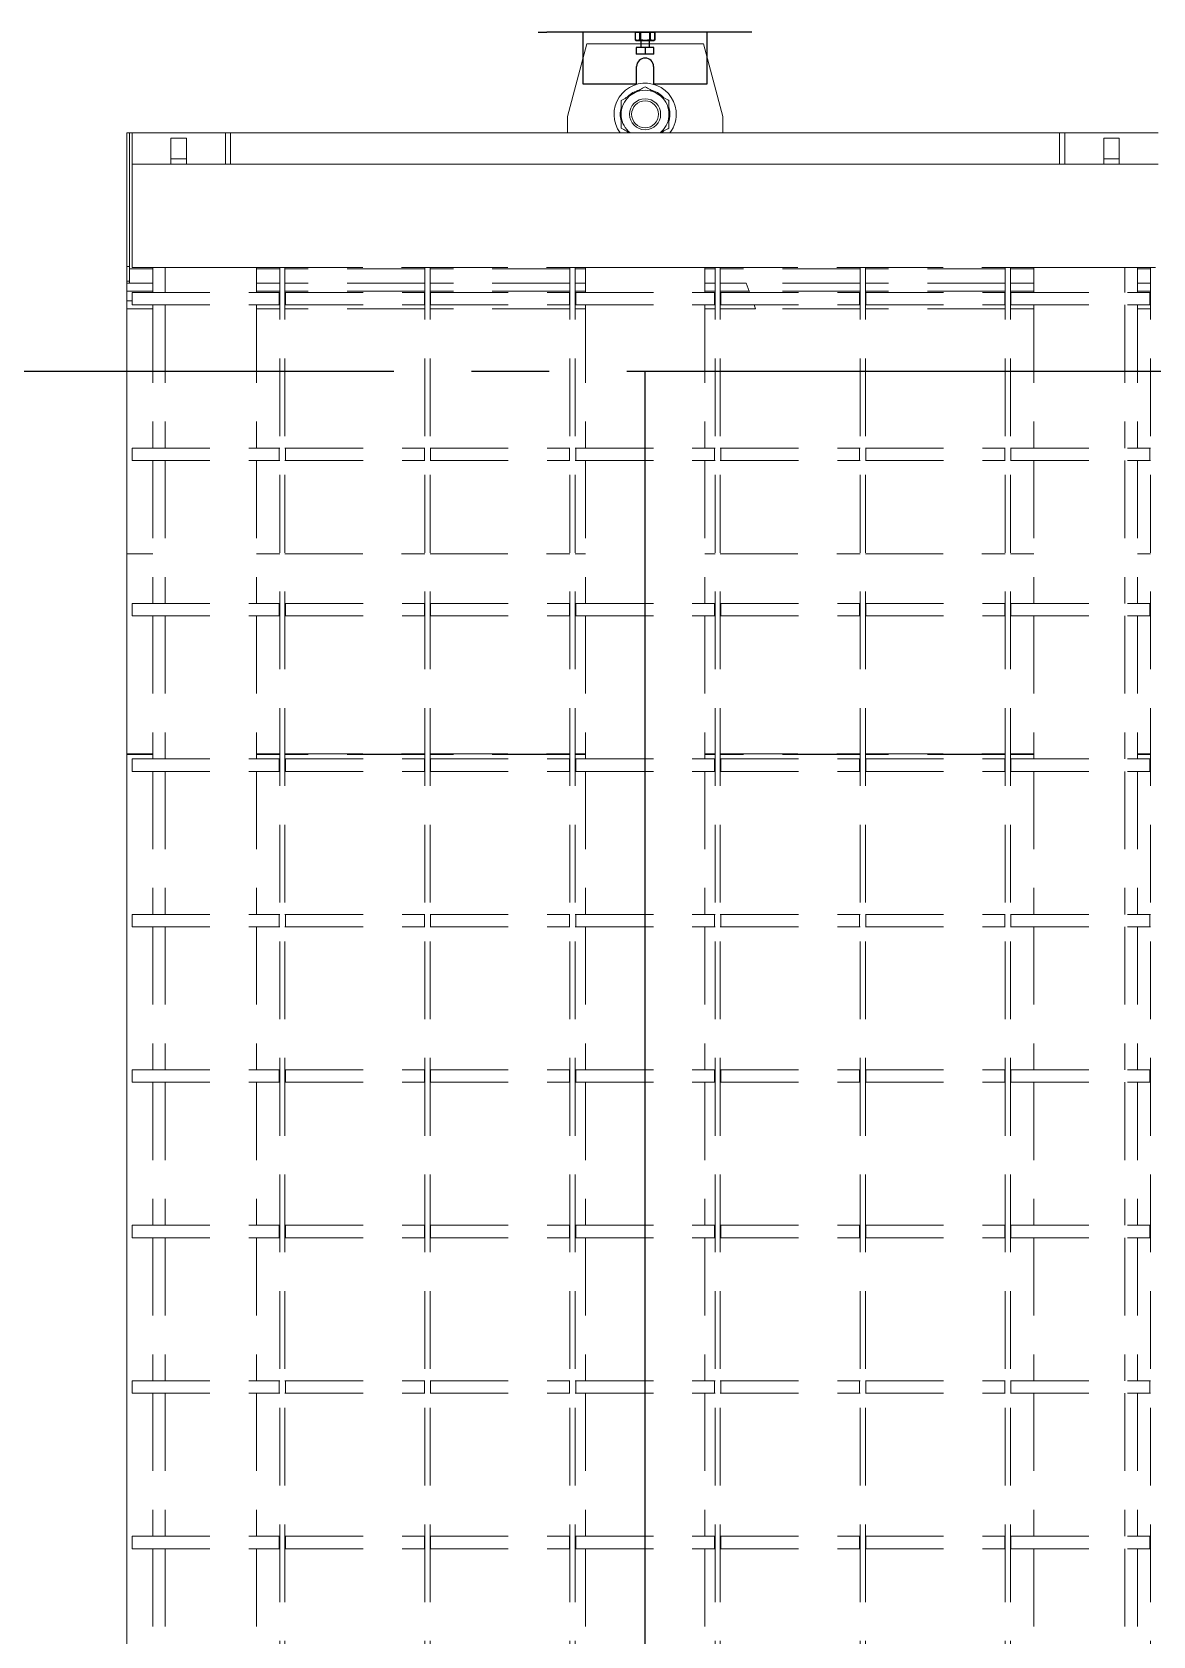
# Model space of a CAD drawing. Extents: x 28911 to 70911, y -59 to 29641.
# Drawn here: x 43681 to 44763, y 21543 to 23090 of the extents above; entities that cross this region are included whole.
import ezdxf

# ---------------------------------------------------------------- set-up
doc = ezdxf.new("R2010")
doc.units = 0
doc.header["$LTSCALE"] = 300
doc.header["$MEASUREMENT"] = 0
for name, pattern in [('CENTRO', [2, 1.25, -0.25, 0.25, -0.25]), ('CONTINUA', [0]), ('HIDDEN', [0.375, 0.25, -0.125])]:
    doc.linetypes.add(name, pattern=pattern)
doc.layers.add('23 CONTINUA 0.35', color=4, linetype='Continuous', lineweight=35)
doc.layers.add('31 NASCOSTA 0.18', color=3, linetype='HIDDEN', lineweight=18)
doc.layers.add('ASSI', color=254, linetype='CENTRO')

# ---------------------------------------------------------------- blocks, each defined once
blk = doc.blocks.new('A$C46c43aaa')
at = {"layer": '31 NASCOSTA 0.18', "color": 7, "linetype": 'CONTINUA'}
for p, q in [((-5575, 1746), (-5556.2, 1816)), ((-5556.2, 1816), (-5443.8, 1816)), ((-5443.8, 1816), (-5425, 1746)), ((-5513.3, 1766.9), (-5509.7, 1769)), ((-5490.3, 1769), (-5486.7, 1766.9)), ((-5523, 1745.9), (-5523, 1750.1)), ((-5477, 1750.1), (-5477, 1745.9)), ((-5575, 1730), (-5575, 1746)), ((-5425, 1746), (-5425, 1730)), ((-6000, 1730), (-6000, -1730)), ((-5995, 1730), (-6000, 1730)), ((-5997.5, 1730), (-5997.5, 1599)), ((-5995, 1700), (-5995, 1730)), ((-5995, 1730), (-5905, 1730)), ((-5957.5, 1725), (-5942.5, 1725)), ((-5957.5, 1725), (-5957.5, 1705)), ((-5942.5, 1725), (-5942.5, 1705)), ((-5905, 1730), (-5905, 1700)), ((-5900, 1730), (-5905, 1730)), ((-5100, 1730), (-5900, 1730)), ((-5900, 1700), (-5900, 1730)), ((-5482.9, 1731.1), (-5484.1, 1730)), ((-5100, 1730), (-5100, 1700)), ((-5095, 1730), (-5100, 1730)), ((-5095, 1730), (-5005, 1730)), ((-5095, 1700), (-5095, 1730)), ((-5042.5, 1725), (-5057.5, 1725)), ((-5057.5, 1725), (-5057.5, 1705)), ((-5042.5, 1725), (-5042.5, 1705)), ((-5957.5, 1705), (-5942.5, 1705)), ((-5957.5, 1705), (-5957.5, 1700)), ((-5942.5, 1705), (-5942.5, 1700)), ((-5042.5, 1705), (-5057.5, 1705)), ((-5057.5, 1705), (-5057.5, 1700)), ((-5042.5, 1705), (-5042.5, 1700)), ((-5995, 1700), (-5005, 1700)), ((-5995, 1700), (-5995, 1692.9)), ((-5995, 1692.9), (-5995, 1607.1)), ((-5957.5, 1700), (-5942.5, 1700)), ((-5042.5, 1700), (-5057.5, 1700))]:
    blk.add_line(p, q, dxfattribs=at)
at = {"layer": '31 NASCOSTA 0.18', "color": 253}
for p, q in [((-6000, 1601), (-5997.5, 1601)), ((-5997.5, 1585), (-5997.5, 1599)), ((-5997.5, 1599), (-5975, 1599)), ((-5995, 1607.1), (-5995, 1600)), ((-5995, 1600), (-5963, 1600)), ((-5975, 1600), (-5975, 1576)), ((-5963, 1600), (-5939.4, 1600)), ((-5963, 1600), (-5963, 1576)), ((-5916.7, 1600), (-5939.4, 1600)), ((-5916.7, 1600), (-5852.5, 1600)), ((-5875, 1600), (-5875, 1576)), ((-5852.5, 1599), (-5875, 1599)), ((-5852.5, 1600), (-5847.5, 1600)), ((-5852.5, -1600), (-5852.5, 1600)), ((-5847.5, -1600), (-5847.5, 1600)), ((-5847.5, 1600), (-5712.5, 1600)), ((-5712.5, 1599), (-5847.5, 1599)), ((-5712.5, 1600), (-5707.5, 1600)), ((-5712.5, -1600), (-5712.5, 1600)), ((-5707.5, -1600), (-5707.5, 1600)), ((-5707.5, 1600), (-5572.5, 1600)), ((-5572.5, 1599), (-5707.5, 1599)), ((-5572.5, 1600), (-5567.5, 1600)), ((-5572.5, -1600), (-5572.5, 1600)), ((-5567.5, -1600), (-5567.5, 1600)), ((-5567.5, 1600), (-5522.8, 1600)), ((-5557.5, 1599), (-5567.5, 1599)), ((-5557.5, 1600), (-5557.5, 1576)), ((-5522.8, 1600), (-5477.2, 1600)), ((-5477.2, 1600), (-5432.5, 1600)), ((-5442.5, 1600), (-5442.5, 1576)), ((-5432.5, 1599), (-5442.5, 1599)), ((-5432.5, 1600), (-5427.5, 1600)), ((-5432.5, -1600), (-5432.5, 1600)), ((-5427.5, -1600), (-5427.5, 1600)), ((-5427.5, 1600), (-5292.5, 1600)), ((-5292.5, 1599), (-5427.5, 1599)), ((-5292.5, 1600), (-5287.5, 1600)), ((-5292.5, -1600), (-5292.5, 1600)), ((-5287.5, -1600), (-5287.5, 1600)), ((-5287.5, 1600), (-5152.5, 1600)), ((-5152.5, 1599), (-5287.5, 1599)), ((-5152.5, 1600), (-5147.5, 1600)), ((-5152.5, -1600), (-5152.5, 1600)), ((-5147.5, -1600), (-5147.5, 1600)), ((-5147.5, 1600), (-5083.3, 1600)), ((-5125, 1599), (-5147.5, 1599)), ((-5125, 1600), (-5125, 1576)), ((-5083.3, 1600), (-5060.6, 1600)), ((-5037, 1600), (-5060.6, 1600)), ((-5037, 1600), (-5012.5, 1600)), ((-5037, 1600), (-5037, 1576)), ((-5025, 1600), (-5025, 1576)), ((-5025, 1599), (-5012.5, 1599)), ((-5012.5, 1600), (-5007.5, 1600)), ((-5012.5, -1600), (-5012.5, 1600)), ((-6000, 1587), (-5997.5, 1587)), ((-5975, 1585), (-6000, 1585)), ((-5852.5, 1585), (-5875, 1585)), ((-5712.5, 1585), (-5847.5, 1585)), ((-5572.5, 1585), (-5707.5, 1585)), ((-5557.5, 1585), (-5567.5, 1585)), ((-5432.5, 1585), (-5442.5, 1585)), ((-5402.4, 1585), (-5427.5, 1585)), ((-5292.5, 1585), (-5402.4, 1585)), ((-5399.6, 1577.2), (-5402.4, 1585)), ((-5152.5, 1585), (-5287.5, 1585)), ((-5125, 1585), (-5147.5, 1585)), ((-5012.5, 1585), (-5025, 1585)), ((-5975, 1577.2), (-6000, 1577.2)), ((-6000, 1568.1), (-5995, 1568.1)), ((-5995, 1564), (-5995, 1576)), ((-5995, 1576), (-5853, 1576)), ((-5995, 1564), (-5853, 1564)), ((-5975, 1564), (-5975, 1426)), ((-5963, 1564), (-5963, 1426)), ((-5852.5, 1577.2), (-5875, 1577.2)), ((-5875, 1564), (-5875, 1426)), ((-5853, 1564), (-5853, 1576)), ((-5852.5, 1576), (-5853, 1576)), ((-5853, 1564), (-5852.5, 1564)), ((-5712.5, 1577.2), (-5847.5, 1577.2)), ((-5847, 1576), (-5847.5, 1576)), ((-5847.5, 1564), (-5847, 1564)), ((-5847, 1564), (-5847, 1576)), ((-5847, 1576), (-5713, 1576)), ((-5847, 1564), (-5713, 1564)), ((-5713, 1564), (-5713, 1576)), ((-5712.5, 1576), (-5713, 1576)), ((-5713, 1564), (-5712.5, 1564)), ((-5572.5, 1577.2), (-5707.5, 1577.2)), ((-5707, 1576), (-5707.5, 1576)), ((-5707.5, 1564), (-5707, 1564)), ((-5707, 1564), (-5707, 1576)), ((-5707, 1576), (-5573, 1576)), ((-5707, 1564), (-5573, 1564)), ((-5573, 1564), (-5573, 1576)), ((-5572.5, 1576), (-5573, 1576)), ((-5573, 1564), (-5572.5, 1564)), ((-5557.5, 1577.2), (-5567.5, 1577.2)), ((-5567, 1576), (-5567.5, 1576)), ((-5567.5, 1564), (-5567, 1564)), ((-5567, 1564), (-5567, 1576)), ((-5567, 1576), (-5433, 1576)), ((-5567, 1564), (-5433, 1564)), ((-5557.5, 1564), (-5557.5, 1426)), ((-5432.5, 1577.2), (-5442.5, 1577.2)), ((-5442.5, 1564), (-5442.5, 1426)), ((-5433, 1564), (-5433, 1576)), ((-5432.5, 1576), (-5433, 1576)), ((-5433, 1564), (-5432.5, 1564)), ((-5399.6, 1577.2), (-5427.5, 1577.2)), ((-5427, 1576), (-5427.5, 1576)), ((-5427.5, 1564), (-5427, 1564)), ((-5427, 1564), (-5427, 1576)), ((-5427, 1576), (-5293, 1576)), ((-5427, 1564), (-5293, 1564)), ((-5292.5, 1577.2), (-5399.6, 1577.2)), ((-5399.6, 1577.2), (-5399.2, 1576)), ((-5393.6, 1560.3), (-5394.9, 1564)), ((-5293, 1564), (-5293, 1576)), ((-5292.5, 1576), (-5293, 1576)), ((-5293, 1564), (-5292.5, 1564)), ((-5152.5, 1577.2), (-5287.5, 1577.2)), ((-5287, 1576), (-5287.5, 1576)), ((-5287.5, 1564), (-5287, 1564)), ((-5287, 1564), (-5287, 1576)), ((-5287, 1576), (-5153, 1576)), ((-5287, 1564), (-5153, 1564)), ((-5153, 1564), (-5153, 1576)), ((-5152.5, 1576), (-5153, 1576)), ((-5153, 1564), (-5152.5, 1564)), ((-5125, 1577.2), (-5147.5, 1577.2)), ((-5147, 1576), (-5147.5, 1576)), ((-5147.5, 1564), (-5147, 1564)), ((-5147, 1564), (-5147, 1576)), ((-5147, 1576), (-5013, 1576)), ((-5147, 1564), (-5013, 1564)), ((-5125, 1564), (-5125, 1426)), ((-5037, 1564), (-5037, 1426)), ((-5012.5, 1577.2), (-5025, 1577.2)), ((-5025, 1564), (-5025, 1426)), ((-5013, 1564), (-5013, 1576)), ((-5012.5, 1576), (-5013, 1576)), ((-5013, 1564), (-5012.5, 1564)), ((-5975, 1560.3), (-6000, 1560.3)), ((-5852.5, 1560.3), (-5875, 1560.3)), ((-5712.5, 1560.3), (-5847.5, 1560.3)), ((-5572.5, 1560.3), (-5707.5, 1560.3)), ((-5557.5, 1560.3), (-5567.5, 1560.3)), ((-5432.5, 1560.3), (-5442.5, 1560.3)), ((-5393.6, 1560.3), (-5427.5, 1560.3)), ((-5292.5, 1560.3), (-5393.6, 1560.3)), ((-5152.5, 1560.3), (-5287.5, 1560.3)), ((-5125, 1560.3), (-5147.5, 1560.3)), ((-5012.5, 1560.3), (-5025, 1560.3)), ((-5995, 1414), (-5995, 1426)), ((-5995, 1426), (-5853, 1426)), ((-5853, 1414), (-5853, 1426)), ((-5852.5, 1426), (-5853, 1426)), ((-5847, 1426), (-5847.5, 1426)), ((-5847, 1414), (-5847, 1426)), ((-5847, 1426), (-5713, 1426)), ((-5713, 1414), (-5713, 1426)), ((-5712.5, 1426), (-5713, 1426)), ((-5707, 1426), (-5707.5, 1426)), ((-5707, 1414), (-5707, 1426)), ((-5707, 1426), (-5573, 1426)), ((-5573, 1414), (-5573, 1426)), ((-5572.5, 1426), (-5573, 1426)), ((-5567, 1426), (-5567.5, 1426)), ((-5567, 1414), (-5567, 1426)), ((-5567, 1426), (-5433, 1426)), ((-5433, 1414), (-5433, 1426)), ((-5432.5, 1426), (-5433, 1426)), ((-5427, 1426), (-5427.5, 1426)), ((-5427, 1414), (-5427, 1426)), ((-5427, 1426), (-5293, 1426)), ((-5293, 1414), (-5293, 1426)), ((-5292.5, 1426), (-5293, 1426)), ((-5287, 1426), (-5287.5, 1426)), ((-5287, 1414), (-5287, 1426)), ((-5287, 1426), (-5153, 1426)), ((-5153, 1414), (-5153, 1426)), ((-5152.5, 1426), (-5153, 1426)), ((-5147, 1426), (-5147.5, 1426)), ((-5147, 1414), (-5147, 1426)), ((-5147, 1426), (-5013, 1426)), ((-5013, 1414), (-5013, 1426)), ((-5012.5, 1426), (-5013, 1426)), ((-5995, 1414), (-5853, 1414)), ((-5975, 1414), (-5975, 1276)), ((-5963, 1414), (-5963, 1276)), ((-5875, 1414), (-5875, 1276)), ((-5853, 1414), (-5852.5, 1414)), ((-5847.5, 1414), (-5847, 1414)), ((-5847, 1414), (-5713, 1414)), ((-5713, 1414), (-5712.5, 1414)), ((-5707.5, 1414), (-5707, 1414)), ((-5707, 1414), (-5573, 1414)), ((-5573, 1414), (-5572.5, 1414)), ((-5567.5, 1414), (-5567, 1414)), ((-5567, 1414), (-5433, 1414)), ((-5557.5, 1414), (-5557.5, 1276)), ((-5442.5, 1414), (-5442.5, 1276)), ((-5433, 1414), (-5432.5, 1414)), ((-5427.5, 1414), (-5427, 1414)), ((-5427, 1414), (-5293, 1414)), ((-5293, 1414), (-5292.5, 1414)), ((-5287.5, 1414), (-5287, 1414)), ((-5287, 1414), (-5153, 1414)), ((-5153, 1414), (-5152.5, 1414)), ((-5147.5, 1414), (-5147, 1414)), ((-5147, 1414), (-5013, 1414)), ((-5125, 1414), (-5125, 1276)), ((-5037, 1414), (-5037, 1276)), ((-5025, 1414), (-5025, 1276)), ((-5013, 1414), (-5012.5, 1414)), ((-6000, 1324), (-5975, 1324)), ((-5875, 1324), (-5852.5, 1324)), ((-5847.5, 1324), (-5712.5, 1324)), ((-5707.5, 1324), (-5572.5, 1324)), ((-5567.5, 1324), (-5557.5, 1324)), ((-5442.5, 1324), (-5432.5, 1324)), ((-5427.5, 1324), (-5292.5, 1324)), ((-5287.5, 1324), (-5152.5, 1324)), ((-5147.5, 1324), (-5125, 1324)), ((-5025, 1324), (-5012.5, 1324)), ((-5995, 1264), (-5995, 1276)), ((-5995, 1276), (-5853, 1276)), ((-5853, 1264), (-5853, 1276)), ((-5852.5, 1276), (-5853, 1276)), ((-5847, 1276), (-5847.5, 1276)), ((-5847, 1264), (-5847, 1276)), ((-5847, 1276), (-5713, 1276)), ((-5713, 1264), (-5713, 1276)), ((-5712.5, 1276), (-5713, 1276)), ((-5707, 1276), (-5707.5, 1276)), ((-5707, 1264), (-5707, 1276)), ((-5707, 1276), (-5573, 1276)), ((-5573, 1264), (-5573, 1276)), ((-5572.5, 1276), (-5573, 1276)), ((-5567, 1276), (-5567.5, 1276)), ((-5567, 1264), (-5567, 1276)), ((-5567, 1276), (-5433, 1276)), ((-5433, 1264), (-5433, 1276)), ((-5432.5, 1276), (-5433, 1276)), ((-5427, 1276), (-5427.5, 1276)), ((-5427, 1264), (-5427, 1276)), ((-5427, 1276), (-5293, 1276)), ((-5293, 1264), (-5293, 1276)), ((-5292.5, 1276), (-5293, 1276)), ((-5287, 1276), (-5287.5, 1276)), ((-5287, 1264), (-5287, 1276)), ((-5287, 1276), (-5153, 1276)), ((-5153, 1264), (-5153, 1276)), ((-5152.5, 1276), (-5153, 1276)), ((-5147, 1276), (-5147.5, 1276)), ((-5147, 1264), (-5147, 1276)), ((-5147, 1276), (-5013, 1276)), ((-5013, 1264), (-5013, 1276)), ((-5012.5, 1276), (-5013, 1276)), ((-5995, 1264), (-5853, 1264)), ((-5975, 1264), (-5975, 1126)), ((-5963, 1264), (-5963, 1126)), ((-5875, 1264), (-5875, 1126)), ((-5853, 1264), (-5852.5, 1264)), ((-5847.5, 1264), (-5847, 1264)), ((-5847, 1264), (-5713, 1264)), ((-5713, 1264), (-5712.5, 1264)), ((-5707.5, 1264), (-5707, 1264)), ((-5707, 1264), (-5573, 1264)), ((-5573, 1264), (-5572.5, 1264)), ((-5567.5, 1264), (-5567, 1264)), ((-5567, 1264), (-5433, 1264)), ((-5557.5, 1264), (-5557.5, 1126)), ((-5442.5, 1264), (-5442.5, 1126)), ((-5433, 1264), (-5432.5, 1264)), ((-5427.5, 1264), (-5427, 1264)), ((-5427, 1264), (-5293, 1264)), ((-5293, 1264), (-5292.5, 1264)), ((-5287.5, 1264), (-5287, 1264)), ((-5287, 1264), (-5153, 1264)), ((-5153, 1264), (-5152.5, 1264)), ((-5147.5, 1264), (-5147, 1264)), ((-5147, 1264), (-5013, 1264)), ((-5125, 1264), (-5125, 1126)), ((-5037, 1264), (-5037, 1126)), ((-5025, 1264), (-5025, 1126)), ((-5013, 1264), (-5012.5, 1264)), ((-6000, 1131), (-5975, 1131)), ((-5975, 1130.5), (-6000, 1130.5)), ((-5975, 1130.3), (-6000, 1130.3)), ((-5875, 1131), (-5852.5, 1131)), ((-5852.5, 1130.5), (-5875, 1130.5)), ((-5852.5, 1130.3), (-5875, 1130.3)), ((-5847.5, 1131), (-5712.5, 1131)), ((-5712.5, 1130.5), (-5847.5, 1130.5)), ((-5712.5, 1130.3), (-5847.5, 1130.3)), ((-5707.5, 1131), (-5572.5, 1131)), ((-5572.5, 1130.5), (-5707.5, 1130.5)), ((-5572.5, 1130.3), (-5707.5, 1130.3)), ((-5567.5, 1131), (-5557.5, 1131)), ((-5557.5, 1130.5), (-5567.5, 1130.5)), ((-5557.5, 1130.3), (-5567.5, 1130.3)), ((-5442.5, 1131), (-5432.5, 1131)), ((-5432.5, 1130.5), (-5442.5, 1130.5)), ((-5432.5, 1130.3), (-5442.5, 1130.3)), ((-5427.5, 1131), (-5292.5, 1131)), ((-5292.5, 1130.5), (-5427.5, 1130.5)), ((-5292.5, 1130.3), (-5427.5, 1130.3)), ((-5287.5, 1131), (-5152.5, 1131)), ((-5152.5, 1130.5), (-5287.5, 1130.5)), ((-5152.5, 1130.3), (-5287.5, 1130.3)), ((-5147.5, 1131), (-5125, 1131)), ((-5125, 1130.5), (-5147.5, 1130.5)), ((-5125, 1130.3), (-5147.5, 1130.3)), ((-5025, 1131), (-5012.5, 1131)), ((-5012.5, 1130.5), (-5025, 1130.5)), ((-5012.5, 1130.3), (-5025, 1130.3)), ((-5995, 1114), (-5995, 1126)), ((-5995, 1126), (-5853, 1126)), ((-5853, 1114), (-5853, 1126)), ((-5852.5, 1126), (-5853, 1126)), ((-5847, 1126), (-5847.5, 1126)), ((-5847, 1114), (-5847, 1126)), ((-5847, 1126), (-5713, 1126)), ((-5713, 1114), (-5713, 1126)), ((-5712.5, 1126), (-5713, 1126)), ((-5707, 1126), (-5707.5, 1126)), ((-5707, 1114), (-5707, 1126)), ((-5707, 1126), (-5573, 1126)), ((-5573, 1114), (-5573, 1126)), ((-5572.5, 1126), (-5573, 1126)), ((-5567, 1126), (-5567.5, 1126)), ((-5567, 1114), (-5567, 1126)), ((-5567, 1126), (-5433, 1126)), ((-5433, 1114), (-5433, 1126)), ((-5432.5, 1126), (-5433, 1126)), ((-5427, 1126), (-5427.5, 1126)), ((-5427, 1114), (-5427, 1126)), ((-5427, 1126), (-5293, 1126)), ((-5293, 1114), (-5293, 1126)), ((-5292.5, 1126), (-5293, 1126)), ((-5287, 1126), (-5287.5, 1126)), ((-5287, 1114), (-5287, 1126)), ((-5287, 1126), (-5153, 1126)), ((-5153, 1114), (-5153, 1126)), ((-5152.5, 1126), (-5153, 1126)), ((-5147, 1126), (-5147.5, 1126)), ((-5147, 1114), (-5147, 1126)), ((-5147, 1126), (-5013, 1126)), ((-5013, 1114), (-5013, 1126)), ((-5012.5, 1126), (-5013, 1126)), ((-5995, 1114), (-5853, 1114)), ((-5975, 1114), (-5975, 976)), ((-5963, 1114), (-5963, 976)), ((-5875, 1114), (-5875, 976)), ((-5853, 1114), (-5852.5, 1114)), ((-5847.5, 1114), (-5847, 1114)), ((-5847, 1114), (-5713, 1114)), ((-5713, 1114), (-5712.5, 1114)), ((-5707.5, 1114), (-5707, 1114)), ((-5707, 1114), (-5573, 1114)), ((-5573, 1114), (-5572.5, 1114)), ((-5567.5, 1114), (-5567, 1114)), ((-5567, 1114), (-5433, 1114)), ((-5557.5, 1114), (-5557.5, 976)), ((-5442.5, 1114), (-5442.5, 976)), ((-5433, 1114), (-5432.5, 1114)), ((-5427.5, 1114), (-5427, 1114)), ((-5427, 1114), (-5293, 1114)), ((-5293, 1114), (-5292.5, 1114)), ((-5287.5, 1114), (-5287, 1114)), ((-5287, 1114), (-5153, 1114)), ((-5153, 1114), (-5152.5, 1114)), ((-5147.5, 1114), (-5147, 1114)), ((-5147, 1114), (-5013, 1114)), ((-5125, 1114), (-5125, 976)), ((-5037, 1114), (-5037, 976)), ((-5025, 1114), (-5025, 976)), ((-5013, 1114), (-5012.5, 1114)), ((-5995, 964), (-5995, 976)), ((-5995, 976), (-5853, 976)), ((-5853, 964), (-5853, 976)), ((-5852.5, 976), (-5853, 976)), ((-5847, 976), (-5847.5, 976)), ((-5847, 964), (-5847, 976)), ((-5847, 976), (-5713, 976)), ((-5713, 964), (-5713, 976)), ((-5712.5, 976), (-5713, 976)), ((-5707, 976), (-5707.5, 976)), ((-5707, 964), (-5707, 976)), ((-5707, 976), (-5573, 976)), ((-5573, 964), (-5573, 976)), ((-5572.5, 976), (-5573, 976)), ((-5567, 976), (-5567.5, 976)), ((-5567, 964), (-5567, 976)), ((-5567, 976), (-5433, 976)), ((-5433, 964), (-5433, 976)), ((-5432.5, 976), (-5433, 976)), ((-5427, 976), (-5427.5, 976)), ((-5427, 964), (-5427, 976)), ((-5427, 976), (-5293, 976)), ((-5293, 964), (-5293, 976)), ((-5292.5, 976), (-5293, 976)), ((-5287, 976), (-5287.5, 976)), ((-5287, 964), (-5287, 976)), ((-5287, 976), (-5153, 976)), ((-5153, 964), (-5153, 976)), ((-5152.5, 976), (-5153, 976)), ((-5147, 976), (-5147.5, 976)), ((-5147, 964), (-5147, 976)), ((-5147, 976), (-5013, 976)), ((-5013, 964), (-5013, 976)), ((-5012.5, 976), (-5013, 976)), ((-5995, 964), (-5853, 964)), ((-5975, 964), (-5975, 826)), ((-5963, 964), (-5963, 826)), ((-5875, 964), (-5875, 826)), ((-5853, 964), (-5852.5, 964)), ((-5847.5, 964), (-5847, 964)), ((-5847, 964), (-5713, 964)), ((-5713, 964), (-5712.5, 964)), ((-5707.5, 964), (-5707, 964)), ((-5707, 964), (-5573, 964)), ((-5573, 964), (-5572.5, 964)), ((-5567.5, 964), (-5567, 964)), ((-5567, 964), (-5433, 964)), ((-5557.5, 964), (-5557.5, 826)), ((-5442.5, 964), (-5442.5, 826)), ((-5433, 964), (-5432.5, 964)), ((-5427.5, 964), (-5427, 964)), ((-5427, 964), (-5293, 964)), ((-5293, 964), (-5292.5, 964)), ((-5287.5, 964), (-5287, 964)), ((-5287, 964), (-5153, 964)), ((-5153, 964), (-5152.5, 964)), ((-5147.5, 964), (-5147, 964)), ((-5147, 964), (-5013, 964)), ((-5125, 964), (-5125, 826)), ((-5037, 964), (-5037, 826)), ((-5025, 964), (-5025, 826)), ((-5013, 964), (-5012.5, 964)), ((-5995, 814), (-5995, 826)), ((-5995, 826), (-5853, 826)), ((-5853, 814), (-5853, 826)), ((-5852.5, 826), (-5853, 826)), ((-5847, 826), (-5847.5, 826)), ((-5847, 814), (-5847, 826)), ((-5847, 826), (-5713, 826)), ((-5713, 814), (-5713, 826)), ((-5712.5, 826), (-5713, 826)), ((-5707, 826), (-5707.5, 826)), ((-5707, 814), (-5707, 826)), ((-5707, 826), (-5573, 826)), ((-5573, 814), (-5573, 826)), ((-5572.5, 826), (-5573, 826)), ((-5567, 826), (-5567.5, 826)), ((-5567, 814), (-5567, 826)), ((-5567, 826), (-5433, 826)), ((-5433, 814), (-5433, 826)), ((-5432.5, 826), (-5433, 826)), ((-5427, 826), (-5427.5, 826)), ((-5427, 814), (-5427, 826)), ((-5427, 826), (-5293, 826)), ((-5293, 814), (-5293, 826)), ((-5292.5, 826), (-5293, 826)), ((-5287, 826), (-5287.5, 826)), ((-5287, 814), (-5287, 826)), ((-5287, 826), (-5153, 826)), ((-5153, 814), (-5153, 826)), ((-5152.5, 826), (-5153, 826)), ((-5147, 826), (-5147.5, 826)), ((-5147, 814), (-5147, 826)), ((-5147, 826), (-5013, 826)), ((-5013, 814), (-5013, 826)), ((-5012.5, 826), (-5013, 826)), ((-5995, 814), (-5853, 814)), ((-5975, 814), (-5975, 676)), ((-5963, 814), (-5963, 676)), ((-5875, 814), (-5875, 676)), ((-5853, 814), (-5852.5, 814)), ((-5847.5, 814), (-5847, 814)), ((-5847, 814), (-5713, 814)), ((-5713, 814), (-5712.5, 814)), ((-5707.5, 814), (-5707, 814)), ((-5707, 814), (-5573, 814)), ((-5573, 814), (-5572.5, 814)), ((-5567.5, 814), (-5567, 814)), ((-5567, 814), (-5433, 814)), ((-5557.5, 814), (-5557.5, 676)), ((-5442.5, 814), (-5442.5, 676)), ((-5433, 814), (-5432.5, 814)), ((-5427.5, 814), (-5427, 814)), ((-5427, 814), (-5293, 814)), ((-5293, 814), (-5292.5, 814)), ((-5287.5, 814), (-5287, 814)), ((-5287, 814), (-5153, 814)), ((-5153, 814), (-5152.5, 814)), ((-5147.5, 814), (-5147, 814)), ((-5147, 814), (-5013, 814)), ((-5125, 814), (-5125, 676)), ((-5037, 814), (-5037, 676)), ((-5025, 814), (-5025, 676)), ((-5013, 814), (-5012.5, 814)), ((-5995, 664), (-5995, 676)), ((-5995, 676), (-5853, 676)), ((-5853, 664), (-5853, 676)), ((-5852.5, 676), (-5853, 676)), ((-5847, 676), (-5847.5, 676)), ((-5847, 664), (-5847, 676)), ((-5847, 676), (-5713, 676)), ((-5713, 664), (-5713, 676)), ((-5712.5, 676), (-5713, 676)), ((-5707, 676), (-5707.5, 676)), ((-5707, 664), (-5707, 676)), ((-5707, 676), (-5573, 676)), ((-5573, 664), (-5573, 676)), ((-5572.5, 676), (-5573, 676)), ((-5567, 676), (-5567.5, 676)), ((-5567, 664), (-5567, 676)), ((-5567, 676), (-5433, 676)), ((-5433, 664), (-5433, 676)), ((-5432.5, 676), (-5433, 676)), ((-5427, 676), (-5427.5, 676)), ((-5427, 664), (-5427, 676)), ((-5427, 676), (-5293, 676)), ((-5293, 664), (-5293, 676)), ((-5292.5, 676), (-5293, 676)), ((-5287, 676), (-5287.5, 676)), ((-5287, 664), (-5287, 676)), ((-5287, 676), (-5153, 676)), ((-5153, 664), (-5153, 676)), ((-5152.5, 676), (-5153, 676)), ((-5147, 676), (-5147.5, 676)), ((-5147, 664), (-5147, 676)), ((-5147, 676), (-5013, 676)), ((-5013, 664), (-5013, 676)), ((-5012.5, 676), (-5013, 676)), ((-5995, 664), (-5853, 664)), ((-5975, 664), (-5975, 526)), ((-5963, 664), (-5963, 526)), ((-5875, 664), (-5875, 526)), ((-5853, 664), (-5852.5, 664)), ((-5847.5, 664), (-5847, 664)), ((-5847, 664), (-5713, 664)), ((-5713, 664), (-5712.5, 664)), ((-5707.5, 664), (-5707, 664)), ((-5707, 664), (-5573, 664)), ((-5573, 664), (-5572.5, 664)), ((-5567.5, 664), (-5567, 664)), ((-5567, 664), (-5433, 664)), ((-5557.5, 664), (-5557.5, 526)), ((-5442.5, 664), (-5442.5, 526)), ((-5433, 664), (-5432.5, 664)), ((-5427.5, 664), (-5427, 664)), ((-5427, 664), (-5293, 664)), ((-5293, 664), (-5292.5, 664)), ((-5287.5, 664), (-5287, 664)), ((-5287, 664), (-5153, 664)), ((-5153, 664), (-5152.5, 664)), ((-5147.5, 664), (-5147, 664)), ((-5147, 664), (-5013, 664)), ((-5125, 664), (-5125, 526)), ((-5037, 664), (-5037, 526)), ((-5025, 664), (-5025, 526)), ((-5013, 664), (-5012.5, 664)), ((-5995, 514), (-5995, 526)), ((-5995, 526), (-5853, 526)), ((-5995, 514), (-5853, 514)), ((-5975, 514), (-5975, 376)), ((-5963, 514), (-5963, 376)), ((-5875, 514), (-5875, 376)), ((-5853, 514), (-5853, 526)), ((-5852.5, 526), (-5853, 526)), ((-5853, 514), (-5852.5, 514)), ((-5847, 526), (-5847.5, 526)), ((-5847.5, 514), (-5847, 514)), ((-5847, 514), (-5847, 526)), ((-5847, 526), (-5713, 526)), ((-5847, 514), (-5713, 514)), ((-5713, 514), (-5713, 526)), ((-5712.5, 526), (-5713, 526)), ((-5713, 514), (-5712.5, 514)), ((-5707, 526), (-5707.5, 526)), ((-5707.5, 514), (-5707, 514)), ((-5707, 514), (-5707, 526)), ((-5707, 526), (-5573, 526)), ((-5707, 514), (-5573, 514)), ((-5573, 514), (-5573, 526)), ((-5572.5, 526), (-5573, 526)), ((-5573, 514), (-5572.5, 514)), ((-5567, 526), (-5567.5, 526)), ((-5567.5, 514), (-5567, 514)), ((-5567, 514), (-5567, 526)), ((-5567, 526), (-5433, 526)), ((-5567, 514), (-5433, 514)), ((-5557.5, 514), (-5557.5, 376)), ((-5442.5, 514), (-5442.5, 376)), ((-5433, 514), (-5433, 526)), ((-5432.5, 526), (-5433, 526)), ((-5433, 514), (-5432.5, 514)), ((-5427, 526), (-5427.5, 526)), ((-5427.5, 514), (-5427, 514)), ((-5427, 514), (-5427, 526)), ((-5427, 526), (-5293, 526)), ((-5427, 514), (-5293, 514)), ((-5293, 514), (-5293, 526)), ((-5292.5, 526), (-5293, 526)), ((-5293, 514), (-5292.5, 514)), ((-5287, 526), (-5287.5, 526)), ((-5287.5, 514), (-5287, 514)), ((-5287, 514), (-5287, 526)), ((-5287, 526), (-5153, 526)), ((-5287, 514), (-5153, 514)), ((-5153, 514), (-5153, 526)), ((-5152.5, 526), (-5153, 526)), ((-5153, 514), (-5152.5, 514)), ((-5147, 526), (-5147.5, 526)), ((-5147.5, 514), (-5147, 514)), ((-5147, 514), (-5147, 526)), ((-5147, 526), (-5013, 526)), ((-5147, 514), (-5013, 514)), ((-5125, 514), (-5125, 376)), ((-5037, 514), (-5037, 376)), ((-5025, 514), (-5025, 376)), ((-5013, 514), (-5013, 526)), ((-5012.5, 526), (-5013, 526)), ((-5013, 514), (-5012.5, 514)), ((-5995, 364), (-5995, 376)), ((-5995, 376), (-5853, 376)), ((-5853, 364), (-5853, 376)), ((-5852.5, 376), (-5853, 376)), ((-5847, 376), (-5847.5, 376)), ((-5847, 364), (-5847, 376)), ((-5847, 376), (-5713, 376)), ((-5713, 364), (-5713, 376)), ((-5712.5, 376), (-5713, 376)), ((-5707, 376), (-5707.5, 376)), ((-5707, 364), (-5707, 376)), ((-5707, 376), (-5573, 376)), ((-5573, 364), (-5573, 376)), ((-5572.5, 376), (-5573, 376)), ((-5567, 376), (-5567.5, 376)), ((-5567, 364), (-5567, 376)), ((-5567, 376), (-5433, 376)), ((-5433, 364), (-5433, 376)), ((-5432.5, 376), (-5433, 376)), ((-5427, 376), (-5427.5, 376)), ((-5427, 364), (-5427, 376)), ((-5427, 376), (-5293, 376)), ((-5293, 364), (-5293, 376)), ((-5292.5, 376), (-5293, 376)), ((-5287, 376), (-5287.5, 376)), ((-5287, 364), (-5287, 376)), ((-5287, 376), (-5153, 376)), ((-5153, 364), (-5153, 376)), ((-5152.5, 376), (-5153, 376)), ((-5147, 376), (-5147.5, 376)), ((-5147, 364), (-5147, 376)), ((-5147, 376), (-5013, 376)), ((-5013, 364), (-5013, 376)), ((-5012.5, 376), (-5013, 376)), ((-5995, 364), (-5853, 364)), ((-5975, 364), (-5975, 226)), ((-5963, 364), (-5963, 226)), ((-5875, 364), (-5875, 226)), ((-5853, 364), (-5852.5, 364)), ((-5847.5, 364), (-5847, 364)), ((-5847, 364), (-5713, 364)), ((-5713, 364), (-5712.5, 364)), ((-5707.5, 364), (-5707, 364)), ((-5707, 364), (-5573, 364)), ((-5573, 364), (-5572.5, 364)), ((-5567.5, 364), (-5567, 364)), ((-5567, 364), (-5433, 364)), ((-5557.5, 364), (-5557.5, 226)), ((-5442.5, 364), (-5442.5, 226)), ((-5433, 364), (-5432.5, 364)), ((-5427.5, 364), (-5427, 364)), ((-5427, 364), (-5293, 364)), ((-5293, 364), (-5292.5, 364)), ((-5287.5, 364), (-5287, 364)), ((-5287, 364), (-5153, 364)), ((-5153, 364), (-5152.5, 364)), ((-5147.5, 364), (-5147, 364)), ((-5147, 364), (-5013, 364)), ((-5125, 364), (-5125, 226)), ((-5037, 364), (-5037, 226)), ((-5025, 364), (-5025, 226)), ((-5013, 364), (-5012.5, 364))]:
    blk.add_line(p, q, dxfattribs=at)
at = {"layer": '31 NASCOSTA 0.18', "color": 7, "linetype": 'CONTINUA', "flags": 128}
for points in [[(-5476.8, 1754.3), (-5476.7, 1753.6), (-5476.2, 1750.7)], [(-5515.9, 1730), (-5516.9, 1731), (-5517.1, 1731.2)]]:
    blk.add_lwpolyline(points, dxfattribs=at)
at = {"layer": '31 NASCOSTA 0.18', "color": 7, "linetype": 'CONTINUA'}
for radius in [15, 13]:
    blk.add_circle((-5500, 1748), radius, dxfattribs=at)
for radius, start, end in [(30, 6.4252, 216.8699), (23.1, 125.1716, 174.8284), (24, 103.4464, 135.352), (23.1, 65.1716, 114.8284), (24, 44.4822, 76.3361), (23.1, 5.1716, 54.8284), (24, 164.8616, 195.2291), (24, 344.8613, 6.4252), (30, 323.1301, 6.4252), (23.1, 185.1716, 231.2078), (23.1, 308.7922, 354.8284)]:
    blk.add_arc((-5500, 1748), radius, start, end, dxfattribs=at)
for points, knots in [([(-5513.3, 1766.9), (-5514.9, 1765.9), (-5518.2, 1764), (-5521.4, 1762.2), (-5523, 1761.3)], [0, 0, 0, 0, 0.496394, 1, 1, 1, 1]), ([(-5500, 1774.6), (-5501.6, 1773.6), (-5504.8, 1771.8), (-5508, 1769.9), (-5509.7, 1769)], [0, 0, 0, 0, 0.496994, 1, 1, 1, 1]), ([(-5490.3, 1769), (-5491.9, 1769.9), (-5495.2, 1771.8), (-5498.4, 1773.6), (-5500, 1774.6)], [0, 0, 0, 0, 0.496394, 1, 1, 1, 1]), ([(-5477, 1761.3), (-5478.6, 1762.2), (-5481.8, 1764), (-5485, 1765.9), (-5486.7, 1766.9)], [0, 0, 0, 0, 0.4969936, 1, 1, 1, 1]), ([(-5523, 1761.3), (-5523, 1759.5), (-5523, 1755.8), (-5523, 1752), (-5523, 1750.1)], [0, 0, 0, 0, 0.496994, 1, 1, 1, 1]), ([(-5477, 1750.1), (-5477, 1752), (-5477, 1755.8), (-5477, 1759.4), (-5477, 1761.3)], [0, 0, 0, 0, 0.496394, 1, 1, 1, 1]), ([(-5523, 1745.9), (-5523, 1744), (-5523, 1740.2), (-5523, 1736.6), (-5523, 1734.7)], [0, 0, 0, 0, 0.496394, 1, 1, 1, 1]), ([(-5523, 1734.7), (-5521.4, 1733.8), (-5518.7, 1732.3), (-5516, 1730.7), (-5514.8, 1730)], [0, 0, 0, 0, 0.588288, 1, 1, 1, 1]), ([(-5485.2, 1730), (-5484.1, 1730.6), (-5481.3, 1732.2), (-5478.6, 1733.8), (-5477, 1734.7)], [0, 0, 0, 0, 0.403896, 1, 1, 1, 1]), ([(-5477, 1734.7), (-5477, 1736.5), (-5477, 1740.2), (-5477, 1744), (-5477, 1745.9)], [0, 0, 0, 0, 0.496994, 1, 1, 1, 1])]:
    blk.add_open_spline(points, degree=3, knots=knots, dxfattribs=at)
blk = doc.blocks.new('*U74')
at = {"color": 1, "linetype": 'CONTINUA', "ltscale": 5}
for p, q in [((-12000, 1500), (0, 1500)), ((-12000, -1500), (-12000, 1500))]:
    blk.add_line(p, q, dxfattribs=at)
blk = doc.blocks.new('A$C32be2113')
at = {"color": 7, "linetype": 'Continuous', "lineweight": 25}
for p, q in [((-3603.1, 3887.9), (-3594.7, 3887.9)), ((-3549, 3887.9), (-3594.7, 3887.9)), ((-3560, 3887.9), (-3560, 3837.9)), ((-3540.6, 3887.9), (-3549, 3887.9)), ((-3459.4, 3887.9), (-3540.6, 3887.9)), ((-3508.5, 3887.9), (-3509.5, 3887.4)), ((-3509.5, 3887.4), (-3509.5, 3880.4)), ((-3509.4, 3887.4), (-3509.5, 3887.4)), ((-3509.4, 3887.4), (-3507.4, 3887.9)), ((-3509.4, 3880.4), (-3509.4, 3887.4)), ((-3507.4, 3887.9), (-3505.3, 3887.4)), ((-3505.3, 3887.4), (-3505.3, 3880.4)), ((-3504.1, 3887.4), (-3505.3, 3887.4)), ((-3504.1, 3887.4), (-3500, 3887.9)), ((-3504.1, 3880.4), (-3504.1, 3887.4)), ((-3500, 3887.9), (-3495.9, 3887.4)), ((-3495.9, 3887.4), (-3495.9, 3880.4)), ((-3494.7, 3887.4), (-3495.9, 3887.4)), ((-3494.7, 3887.4), (-3492.6, 3887.9)), ((-3494.7, 3880.4), (-3494.7, 3887.4)), ((-3492.6, 3887.9), (-3490.6, 3887.4)), ((-3490.6, 3887.4), (-3491.5, 3887.9)), ((-3490.6, 3880.4), (-3490.6, 3887.4)), ((-3490.6, 3887.4), (-3490.6, 3880.4)), ((-3490.6, 3887.4), (-3490.6, 3887.4)), ((-3451, 3887.9), (-3459.4, 3887.9)), ((-3405.3, 3887.9), (-3451, 3887.9)), ((-3440, 3837.9), (-3440, 3887.9)), ((-3396.9, 3887.9), (-3405.3, 3887.9)), ((-3509.5, 3880.4), (-3508.5, 3879.9)), ((-3509.4, 3880.4), (-3509.5, 3880.4)), ((-3507.4, 3879.9), (-3509.4, 3880.4)), ((-3508.5, 3879.9), (-3507.4, 3879.9)), ((-3500, 3872.9), (-3508.5, 3872.9)), ((-3508.5, 3872.9), (-3508.5, 3866.5)), ((-3505.3, 3880.4), (-3507.4, 3879.9)), ((-3507.4, 3879.9), (-3500, 3879.9)), ((-3504.1, 3880.4), (-3505.3, 3880.4)), ((-3500, 3879.9), (-3504.1, 3880.4)), ((-3504.1, 3879.9), (-3504.1, 3872.9)), ((-3495.9, 3880.4), (-3500, 3879.9)), ((-3500, 3879.9), (-3492.6, 3879.9)), ((-3500, 3872.9), (-3500, 3866.5)), ((-3491.5, 3872.9), (-3500, 3872.9)), ((-3494.7, 3880.4), (-3495.9, 3880.4)), ((-3495.9, 3872.9), (-3495.9, 3879.9)), ((-3492.6, 3879.9), (-3494.7, 3880.4)), ((-3490.6, 3880.4), (-3492.6, 3879.9)), ((-3492.6, 3879.9), (-3491.5, 3879.9)), ((-3491.5, 3879.9), (-3490.6, 3880.4)), ((-3491.5, 3866.5), (-3491.5, 3872.9)), ((-3490.6, 3880.4), (-3490.6, 3880.4)), ((-3500, 3866.5), (-3508.5, 3866.5)), ((-3508.3, 3837.9), (-3508.3, 3854.6)), ((-3491.5, 3866.5), (-3500, 3866.5)), ((-3491.8, 3854.6), (-3491.8, 3837.9)), ((-3560, 3837.9), (-3508.3, 3837.9)), ((-3491.8, 3837.9), (-3440, 3837.9))]:
    blk.add_line(p, q, dxfattribs=at)
blk.add_arc((-3500, 3854.6), 8.25, 0, 180, dxfattribs=at)

msp = doc.modelspace()

# ---------------------------------------------------------------- linework, layer by layer
at = {"layer": 'ASSI'}
msp.add_line((37655.131, 22762.689), (44272.732, 22762.689), dxfattribs=at)

# ---------------------------------------------------------------- block references
at = {"color": 8, "ltscale": 50}
msp.add_blockref('A$C32be2113', (47772.732, 19202.089), dxfattribs=at)
at = {"ltscale": 50}
msp.add_blockref('*U74', (56272.732, 21262.689), dxfattribs=at)
at = {"layer": '23 CONTINUA 0.35'}
msp.add_blockref('A$C46c43aaa', (49772.732, 21262.689), dxfattribs=at)

doc.saveas('drawing.dxf')
